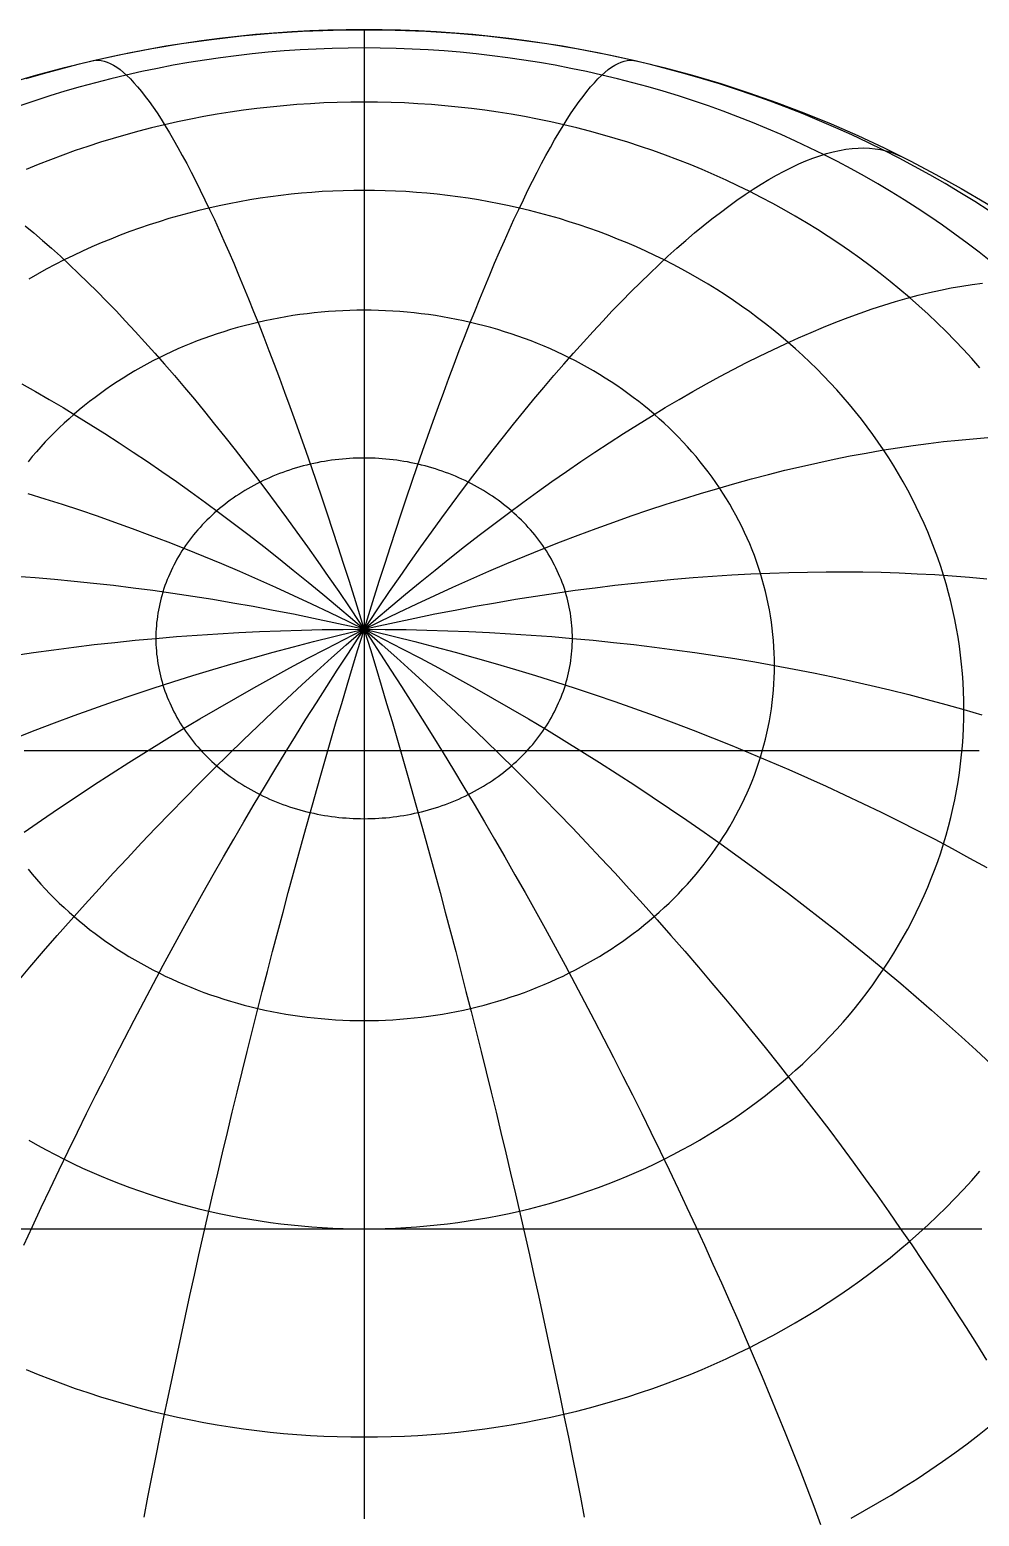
# Model space of a CAD drawing. Header units: millimetres. Extents: x -40 to 40, y -40 to 40.
# Drawn here: x -11.15 to 20.51, y -9.59 to 40 of the extents above; entities that cross this region are included whole.
import ezdxf

# ---------------------------------------------------------------- set-up
doc = ezdxf.new("R2010")
doc.units = ezdxf.units.MM
for name, color, linetype in [('CUT_OUTER', 1, 'Continuous'), ('ENGRAVE', 7, 'Continuous'), ('ENGRAVE_FINE', 8, 'Continuous')]:
    doc.layers.add(name, color=color, linetype=linetype)

msp = doc.modelspace()

# ---------------------------------------------------------------- linework, layer by layer
at = {"layer": 'CUT_OUTER'}
msp.add_circle((0, 0), 40, dxfattribs=at)
at = {"layer": 'ENGRAVE'}
msp.add_lwpolyline([(-11.6949, 0), (-11.0255, 0), (-10.3528, 0), (-9.6769, 0), (-8.998, 0), (-8.3165, 0), (-7.6324, 0), (-6.9459, 0), (-6.2574, 0), (-5.5669, 0), (-4.8748, 0), (-4.1811, 0), (-3.4862, 0), (-2.7903, 0), (-2.0934, 0), (-1.396, 0), (-0.6981, 0), (0, 0), (0.6981, 0), (1.396, 0), (2.0934, 0), (2.7903, 0), (3.4862, 0), (4.1811, 0), (4.8748, 0), (5.5669, 0), (6.2574, 0), (6.9459, 0), (7.6324, 0), (8.3165, 0), (8.998, 0), (9.6769, 0), (10.3528, 0), (11.0255, 0), (11.6949, 0), (12.3607, 0), (13.0227, 0), (13.6808, 0), (14.3347, 0), (14.9843, 0), (15.6292, 0), (16.2695, 0), (16.9047, 0), (17.5348, 0), (18.1596, 0), (18.7789, 0), (19.3924, 0), (20, 0), (20.6015, 0)], dxfattribs=at)
at = {"layer": 'ENGRAVE_FINE'}
for points in [[(20.8475, 33.9591), (20.3615, 34.2705), (19.8693, 34.5746), (19.371, 34.8711), (18.8668, 35.1601), (18.3569, 35.4414), (17.8414, 35.715), (17.3205, 35.9808), (16.7943, 36.2386), (16.263, 36.4884), (15.7267, 36.7302), (15.1856, 36.9638), (14.6399, 37.1892), (14.0898, 37.4064), (13.5353, 37.6151), (12.9768, 37.8155), (12.4142, 38.0074), (11.8479, 38.1908), (11.278, 38.3656), (10.7047, 38.5317), (10.1281, 38.6891), (9.5484, 38.8379), (8.9658, 38.9778), (8.3804, 39.1089), (7.7925, 39.2311), (7.2023, 39.3444), (6.6098, 39.4488), (6.0153, 39.5442), (5.419, 39.6307), (4.8211, 39.708), (4.2217, 39.7764), (3.621, 39.8357), (3.0192, 39.8858), (2.4164, 39.9269), (1.813, 39.9589), (1.209, 39.9817), (0.6046, 39.9954), (0, 40), (-0.6046, 39.9954), (-1.209, 39.9817), (-1.813, 39.9589), (-2.4164, 39.9269), (-3.0192, 39.8858), (-3.621, 39.8357), (-4.2217, 39.7764), (-4.8211, 39.708), (-5.419, 39.6307), (-6.0153, 39.5442), (-6.6098, 39.4488), (-7.2023, 39.3444), (-7.7925, 39.2311), (-8.3804, 39.1089), (-8.9658, 38.9778), (-9.5484, 38.8379), (-10.1281, 38.6891), (-10.7047, 38.5317), (-11.278, 38.3656)], [(0, 39.9939), (0, 39.9756), (0, 39.9452), (0, 39.9026), (0, 39.8478), (0, 39.7809), (0, 39.7018), (0, 39.6107), (0, 39.5075), (0, 39.3923), (0, 39.2651), (0, 39.1259), (0, 38.9748), (0, 38.8118), (0, 38.637), (0, 38.4505), (0, 38.2522), (0, 38.0423), (0, 37.8207), (0, 37.5877), (0, 37.3432), (0, 37.0874), (0, 36.8202), (0, 36.5418), (0, 36.2523), (0, 35.9518), (0, 35.6403), (0, 35.3179), (0, 34.9848), (0, 34.641), (0, 34.2867), (0, 33.9219), (0, 33.5468), (0, 33.1615), (0, 32.7661), (0, 32.3607), (0, 31.9454), (0, 31.5204), (0, 31.0858), (0, 30.6418), (0, 30.1884), (0, 29.7258), (0, 29.2541), (0, 28.7736), (0, 28.2843), (0, 27.7863), (0, 27.2799), (0, 26.7652), (0, 26.2424), (0, 25.7115), (0, 25.1728), (0, 24.6265), (0, 24.0726), (0, 23.5114), (0, 22.9431), (0, 22.3677), (0, 21.7856), (0, 21.1968), (0, 20.6015), (0, 20), (0, 19.3924), (0, 18.7789), (0, 18.1596), (0, 17.5348), (0, 16.9047), (0, 16.2695), (0, 15.6292), (0, 14.9843), (0, 14.3347), (0, 13.6808), (0, 13.0227), (0, 12.3607), (0, 11.6949), (0, 11.0255), (0, 10.3528), (0, 9.6769), (0, 8.998), (0, 8.3165), (0, 7.6324), (0, 6.9459), (0, 6.2574), (0, 5.5669), (0, 4.8748), (0, 4.1811), (0, 3.4862), (0, 2.7903), (0, 2.0934), (0, 1.396), (0, 0.6981), (0, 0), (0, -0.6981), (0, -1.396), (0, -2.0934), (0, -2.7903), (0, -3.4862), (0, -4.1811), (0, -4.8748), (0, -5.5669), (0, -6.2574), (0, -6.9459), (0, -7.6324), (0, -8.3165), (0, -8.998), (0, -9.6769)], [(20.8976, 32.2634), (20.5034, 32.5763), (20.1028, 32.8831), (19.6962, 33.1839), (19.2835, 33.4785), (18.865, 33.7668), (18.4407, 34.0488), (18.0108, 34.3243), (17.5754, 34.5932), (17.1347, 34.8556), (16.6887, 35.1112), (16.2377, 35.36), (15.7817, 35.602), (15.3209, 35.8371), (14.8554, 36.0651), (14.3854, 36.2861), (13.9111, 36.5), (13.4325, 36.7067), (12.9498, 36.906), (12.4631, 37.0981), (11.9727, 37.2828), (11.4786, 37.46), (10.981, 37.6298), (10.4801, 37.792), (9.976, 37.9466), (9.4688, 38.0935), (8.9588, 38.2328), (8.446, 38.3643), (7.9307, 38.4881), (7.4129, 38.6041), (6.8929, 38.7122), (6.3708, 38.8124), (5.8467, 38.9048), (5.3209, 38.9892), (4.7934, 39.0656), (4.2645, 39.1341), (3.7343, 39.1945), (3.2029, 39.2469), (2.6706, 39.2913), (2.1375, 39.3277), (1.6037, 39.3559), (1.0694, 39.3761), (0.5348, 39.3883), (0, 39.3923), (-0.5348, 39.3883), (-1.0694, 39.3761), (-1.6037, 39.3559), (-2.1375, 39.3277), (-2.6706, 39.2913), (-3.2029, 39.2469), (-3.7343, 39.1945), (-4.2645, 39.1341), (-4.7934, 39.0656), (-5.3209, 38.9892), (-5.8467, 38.9048), (-6.3708, 38.8124), (-6.8929, 38.7122), (-7.4129, 38.6041), (-7.9307, 38.4881), (-8.446, 38.3643), (-8.9588, 38.2328), (-9.4688, 38.0935), (-9.976, 37.9466), (-10.4801, 37.792), (-10.981, 37.6298), (-11.4786, 37.46)], [(-8.9524, 38.9792), (-8.8603, 38.9818), (-8.7655, 38.9725), (-8.668, 38.9514), (-8.5679, 38.9184), (-8.4652, 38.8735), (-8.3599, 38.8168), (-8.252, 38.7483), (-8.1417, 38.668), (-8.0288, 38.5759), (-7.9135, 38.4721), (-7.7958, 38.3565), (-7.6758, 38.2292), (-7.5533, 38.0903), (-7.4286, 37.9398), (-7.3016, 37.7778), (-7.1724, 37.6042), (-7.0411, 37.4192), (-6.9075, 37.2228), (-6.7719, 37.015), (-6.6342, 36.796), (-6.4945, 36.5657), (-6.3528, 36.3244), (-6.2092, 36.0719), (-6.0636, 35.8085), (-5.9163, 35.5342), (-5.7671, 35.249), (-5.6162, 34.9531), (-5.4635, 34.6465), (-5.3092, 34.3294), (-5.1533, 34.0019), (-4.9958, 33.664), (-4.8368, 33.3158), (-4.6763, 32.9575), (-4.5144, 32.5891), (-4.3511, 32.2109), (-4.1865, 31.8228), (-4.0206, 31.425), (-3.8535, 31.0176), (-3.6852, 30.6008), (-3.5158, 30.1747), (-3.3453, 29.7393), (-3.1738, 29.295), (-3.0014, 28.8417), (-2.828, 28.3796), (-2.6538, 27.9088), (-2.4787, 27.4296), (-2.3029, 26.942), (-2.1264, 26.4462), (-1.9492, 25.9424), (-1.7715, 25.4306), (-1.5932, 24.9111), (-1.4144, 24.384), (-1.2352, 23.8495), (-1.0557, 23.3077), (-0.8758, 22.7588), (-0.6956, 22.203), (-0.5152, 21.6404), (-0.3347, 21.0713), (-0.154, 20.4957), (0.0266, 19.9138), (0.2073, 19.3259), (0.3879, 18.7322), (0.5684, 18.1327), (0.7487, 17.5276), (0.9288, 16.9173), (1.1086, 16.3018), (1.2881, 15.6813), (1.4672, 15.0561), (1.6458, 14.4262), (1.824, 13.792), (2.0015, 13.1536), (2.1785, 12.5111), (2.3548, 11.8649), (2.5304, 11.215), (2.7052, 10.5617), (2.8792, 9.9052), (3.0523, 9.2457), (3.2245, 8.5834), (3.3957, 7.9185), (3.5659, 7.2511), (3.735, 6.5815), (3.9029, 5.91), (4.0697, 5.2366), (4.2352, 4.5616), (4.3994, 3.8853), (4.5623, 3.2077), (4.7238, 2.5292), (4.8838, 1.8499), (5.0424, 1.1701), (5.1994, 0.4899), (5.3549, -0.1905), (5.5087, -0.8708), (5.6608, -1.5508), (5.8113, -2.2304), (5.9599, -2.9092), (6.1067, -3.5872), (6.2517, -4.2641), (6.3948, -4.9397), (6.5359, -5.6138), (6.675, -6.2862), (6.8121, -6.9567), (6.9471, -7.625), (7.08, -8.2911), (7.2108, -8.9546), (7.3393, -9.6154)], [(-7.3393, -9.6154), (-7.2108, -8.9546), (-7.08, -8.2911), (-6.9471, -7.625), (-6.8121, -6.9567), (-6.675, -6.2862), (-6.5359, -5.6138), (-6.3948, -4.9397), (-6.2517, -4.2641), (-6.1067, -3.5872), (-5.9599, -2.9092), (-5.8113, -2.2304), (-5.6608, -1.5508), (-5.5087, -0.8708), (-5.3549, -0.1905), (-5.1994, 0.4899), (-5.0424, 1.1701), (-4.8838, 1.8499), (-4.7238, 2.5292), (-4.5623, 3.2077), (-4.3994, 3.8853), (-4.2352, 4.5616), (-4.0697, 5.2366), (-3.9029, 5.91), (-3.735, 6.5815), (-3.5659, 7.2511), (-3.3957, 7.9185), (-3.2245, 8.5834), (-3.0523, 9.2457), (-2.8792, 9.9052), (-2.7052, 10.5617), (-2.5304, 11.215), (-2.3548, 11.8649), (-2.1785, 12.5111), (-2.0015, 13.1536), (-1.824, 13.792), (-1.6458, 14.4262), (-1.4672, 15.0561), (-1.2881, 15.6813), (-1.1086, 16.3018), (-0.9288, 16.9173), (-0.7487, 17.5276), (-0.5684, 18.1327), (-0.3879, 18.7322), (-0.2073, 19.3259), (-0.0266, 19.9138), (0.154, 20.4957), (0.3347, 21.0713), (0.5152, 21.6404), (0.6956, 22.203), (0.8758, 22.7588), (1.0557, 23.3077), (1.2352, 23.8495), (1.4144, 24.384), (1.5932, 24.9111), (1.7715, 25.4306), (1.9492, 25.9424), (2.1264, 26.4462), (2.3029, 26.942), (2.4787, 27.4296), (2.6538, 27.9088), (2.828, 28.3796), (3.0014, 28.8417), (3.1738, 29.295), (3.3453, 29.7393), (3.5158, 30.1747), (3.6852, 30.6008), (3.8535, 31.0176), (4.0206, 31.425), (4.1865, 31.8228), (4.3511, 32.2109), (4.5144, 32.5891), (4.6763, 32.9575), (4.8368, 33.3158), (4.9958, 33.664), (5.1533, 34.0019), (5.3092, 34.3294), (5.4635, 34.6465), (5.6162, 34.9531), (5.7671, 35.249), (5.9163, 35.5342), (6.0636, 35.8085), (6.2092, 36.0719), (6.3528, 36.3244), (6.4945, 36.5657), (6.6342, 36.796), (6.7719, 37.015), (6.9075, 37.2228), (7.0411, 37.4192), (7.1724, 37.6042), (7.3016, 37.7778), (7.4286, 37.9398), (7.5533, 38.0903), (7.6758, 38.2292), (7.7958, 38.3565), (7.9135, 38.4721), (8.0288, 38.5759), (8.1417, 38.668), (8.252, 38.7483), (8.3599, 38.8168), (8.4652, 38.8735), (8.5679, 38.9184), (8.668, 38.9514), (8.7655, 38.9725), (8.8603, 38.9818), (8.9524, 38.9792), (9.0418, 38.9647)], [(20.5341, 28.7214), (20.2609, 29.0297), (19.9816, 29.3339), (19.6962, 29.6337), (19.4047, 29.9292), (19.1074, 30.2203), (18.8042, 30.5068), (18.4953, 30.7887), (18.1808, 31.0659), (17.8607, 31.3383), (17.5352, 31.6058), (17.2044, 31.8684), (16.8683, 32.1259), (16.527, 32.3783), (16.1808, 32.6255), (15.8296, 32.8674), (15.4736, 33.104), (15.1128, 33.3351), (14.7475, 33.5608), (14.3777, 33.7809), (14.0035, 33.9954), (13.625, 34.2042), (13.2424, 34.4073), (12.8558, 34.6045), (12.4652, 34.7959), (12.0708, 34.9813), (11.6728, 35.1608), (11.2712, 35.3342), (10.8662, 35.5015), (10.4578, 35.6626), (10.0463, 35.8176), (9.6317, 35.9663), (9.2142, 36.1088), (8.7939, 36.2449), (8.3708, 36.3746), (7.9453, 36.4979), (7.5173, 36.6148), (7.0871, 36.7251), (6.6546, 36.829), (6.2202, 36.9263), (5.7838, 37.017), (5.3457, 37.1011), (4.906, 37.1786), (4.4648, 37.2494), (4.0222, 37.3136), (3.5783, 37.371), (3.1334, 37.4217), (2.6876, 37.4657), (2.2409, 37.503), (1.7935, 37.5335), (1.3456, 37.5572), (0.8973, 37.5741), (0.4487, 37.5843), (0, 37.5877), (-0.4487, 37.5843), (-0.8973, 37.5741), (-1.3456, 37.5572), (-1.7935, 37.5335), (-2.2409, 37.503), (-2.6876, 37.4657), (-3.1334, 37.4217), (-3.5783, 37.371), (-4.0222, 37.3136), (-4.4648, 37.2494), (-4.906, 37.1786), (-5.3457, 37.1011), (-5.7838, 37.017), (-6.2202, 36.9263), (-6.6546, 36.829), (-7.0871, 36.7251), (-7.5173, 36.6148), (-7.9453, 36.4979), (-8.3708, 36.3746), (-8.7939, 36.2449), (-9.2142, 36.1088), (-9.6317, 35.9663), (-10.0463, 35.8176), (-10.4578, 35.6626), (-10.8662, 35.5015), (-11.2712, 35.3342)], [(-11.3468, -0.5506), (-11.0577, 0.0787), (-10.7651, 0.7079), (-10.4693, 1.3369), (-10.1703, 1.9656), (-9.8682, 2.5936), (-9.5631, 3.2208), (-9.2551, 3.8471), (-8.9443, 4.4721), (-8.6307, 5.0959), (-8.3145, 5.718), (-7.9958, 6.3384), (-7.6746, 6.9569), (-7.3511, 7.5733), (-7.0254, 8.1874), (-6.6975, 8.7989), (-6.3676, 9.4078), (-6.0358, 10.0138), (-5.7021, 10.6168), (-5.3666, 11.2166), (-5.0296, 11.8129), (-4.691, 12.4056), (-4.351, 12.9946), (-4.0096, 13.5795), (-3.667, 14.1604), (-3.3233, 14.7369), (-2.9786, 15.309), (-2.633, 15.8764), (-2.2866, 16.4389), (-1.9395, 16.9965), (-1.5918, 17.5488), (-1.2436, 18.0958), (-0.8951, 18.6374), (-0.5462, 19.1732), (-0.1972, 19.7032), (0.1518, 20.2272), (0.5008, 20.745), (0.8497, 21.2565), (1.1983, 21.7615), (1.5465, 22.2599), (1.8943, 22.7516), (2.2415, 23.2362), (2.588, 23.7139), (2.9337, 24.1843), (3.2786, 24.6473), (3.6224, 25.1028), (3.9651, 25.5507), (4.3066, 25.9908), (4.6468, 26.4229), (4.9856, 26.847), (5.3229, 27.263), (5.6585, 27.6706), (5.9925, 28.0698), (6.3246, 28.4605), (6.6547, 28.8425), (6.9829, 29.2157), (7.3089, 29.58), (7.6327, 29.9353), (7.9542, 30.2815), (8.2732, 30.6184), (8.5897, 30.9461), (8.9036, 31.2643), (9.2148, 31.5729), (9.5232, 31.872), (9.8287, 32.1613), (10.1312, 32.4409), (10.4306, 32.7106), (10.7268, 32.9703), (11.0198, 33.2199), (11.3094, 33.4595), (11.5956, 33.6888), (11.8782, 33.9079), (12.1572, 34.1167), (12.4325, 34.3151), (12.704, 34.503), (12.9717, 34.6804), (13.2354, 34.8472), (13.4951, 35.0035), (13.7506, 35.149), (14.002, 35.2839), (14.2491, 35.408), (14.4918, 35.5213), (14.7302, 35.6238), (14.9641, 35.7155), (15.1934, 35.7963), (15.418, 35.8661), (15.638, 35.9251), (15.8532, 35.9731), (16.0636, 36.0101), (16.2691, 36.0362), (16.4697, 36.0513), (16.6652, 36.0554), (16.8556, 36.0486), (17.0409, 36.0307), (17.221, 36.0019), (17.3959, 35.9621), (17.5655, 35.9114), (17.7297, 35.8497), (17.8885, 35.7771)], [(20, 17.3205), (19.997, 17.6228), (19.9878, 17.925), (19.9726, 18.227), (19.9513, 18.5287), (19.9239, 18.8301), (19.8904, 19.131), (19.8509, 19.4313), (19.8054, 19.7311), (19.7538, 20.03), (19.6962, 20.3282), (19.6325, 20.6254), (19.563, 20.9216), (19.4874, 21.2168), (19.4059, 21.5107), (19.3185, 21.8034), (19.2252, 22.0947), (19.1261, 22.3845), (19.0211, 22.6728), (18.9104, 22.9595), (18.7939, 23.2445), (18.6716, 23.5276), (18.5437, 23.8089), (18.4101, 24.0882), (18.2709, 24.3654), (18.1262, 24.6405), (17.9759, 24.9133), (17.8201, 25.1839), (17.659, 25.452), (17.4924, 25.7177), (17.3205, 25.9808), (17.1433, 26.2412), (16.961, 26.499), (16.7734, 26.7539), (16.5808, 27.006), (16.383, 27.2551), (16.1803, 27.5012), (15.9727, 27.7443), (15.7602, 27.9841), (15.5429, 28.2207), (15.3209, 28.4539), (15.0942, 28.6838), (14.8629, 28.9102), (14.6271, 29.1331), (14.3868, 29.3523), (14.1421, 29.568), (13.8932, 29.7798), (13.64, 29.9879), (13.3826, 30.1922), (13.1212, 30.3925), (12.8558, 30.5888), (12.5864, 30.7811), (12.3132, 30.9693), (12.0363, 31.1533), (11.7557, 31.3331), (11.4715, 31.5086), (11.1839, 31.6799), (10.8928, 31.8467), (10.5984, 32.0091), (10.3008, 32.1671), (10, 32.3205), (9.6962, 32.4694), (9.3894, 32.6136), (9.0798, 32.7532), (8.7674, 32.8881), (8.4524, 33.0182), (8.1347, 33.1436), (7.8146, 33.2641), (7.4921, 33.3798), (7.1674, 33.4906), (6.8404, 33.5965), (6.5114, 33.6974), (6.1803, 33.7933), (5.8474, 33.8842), (5.5127, 33.97), (5.1764, 34.0508), (4.8384, 34.1265), (4.499, 34.1971), (4.1582, 34.2625), (3.8162, 34.3228), (3.473, 34.3779), (3.1287, 34.4278), (2.7835, 34.4725), (2.4374, 34.5119), (2.0906, 34.5461), (1.7431, 34.5751), (1.3951, 34.5988), (1.0467, 34.6173), (0.698, 34.6305), (0.349, 34.6384), (0, 34.641), (-0.349, 34.6384), (-0.698, 34.6305), (-1.0467, 34.6173), (-1.3951, 34.5988), (-1.7431, 34.5751), (-2.0906, 34.5461), (-2.4374, 34.5119), (-2.7835, 34.4725), (-3.1287, 34.4278), (-3.473, 34.3779), (-3.8162, 34.3228), (-4.1582, 34.2625), (-4.499, 34.1971), (-4.8384, 34.1265), (-5.1764, 34.0508), (-5.5127, 33.97), (-5.8474, 33.8842), (-6.1803, 33.7933), (-6.5114, 33.6974), (-6.8404, 33.5965), (-7.1674, 33.4906), (-7.4921, 33.3798), (-7.8146, 33.2641), (-8.1347, 33.1436), (-8.4524, 33.0182), (-8.7674, 32.8881), (-9.0798, 32.7532), (-9.3894, 32.6136), (-9.6962, 32.4694), (-10, 32.3205), (-10.3008, 32.1671), (-10.5984, 32.0091), (-10.8928, 31.8467), (-11.1839, 31.6799)], [(-11.3094, 33.4595), (-11.0198, 33.2199), (-10.7268, 32.9703), (-10.4306, 32.7106), (-10.1312, 32.4409), (-9.8287, 32.1613), (-9.5232, 31.872), (-9.2148, 31.5729), (-8.9036, 31.2643), (-8.5897, 30.9461), (-8.2732, 30.6184), (-7.9542, 30.2815), (-7.6327, 29.9353), (-7.3089, 29.58), (-6.9829, 29.2157), (-6.6547, 28.8425), (-6.3246, 28.4605), (-5.9925, 28.0698), (-5.6585, 27.6706), (-5.3229, 27.263), (-4.9856, 26.847), (-4.6468, 26.4229), (-4.3066, 25.9908), (-3.9651, 25.5507), (-3.6224, 25.1028), (-3.2786, 24.6473), (-2.9337, 24.1843), (-2.588, 23.7139), (-2.2415, 23.2362), (-1.8943, 22.7516), (-1.5465, 22.2599), (-1.1983, 21.7615), (-0.8497, 21.2565), (-0.5008, 20.745), (-0.1518, 20.2272), (0.1972, 19.7032), (0.5462, 19.1732), (0.8951, 18.6374), (1.2436, 18.0958), (1.5918, 17.5488), (1.9395, 16.9965), (2.2866, 16.4389), (2.633, 15.8764), (2.9786, 15.309), (3.3233, 14.7369), (3.667, 14.1604), (4.0096, 13.5795), (4.351, 12.9946), (4.691, 12.4056), (5.0296, 11.8129), (5.3666, 11.2166), (5.7021, 10.6168), (6.0358, 10.0138), (6.3676, 9.4078), (6.6975, 8.7989), (7.0254, 8.1874), (7.3511, 7.5733), (7.6746, 6.9569), (7.9958, 6.3384), (8.3145, 5.718), (8.6307, 5.0959), (8.9443, 4.4721), (9.2551, 3.8471), (9.5631, 3.2208), (9.8682, 2.5936), (10.1703, 1.9656), (10.4693, 1.3369), (10.7651, 0.7079), (11.0577, 0.0787), (11.3468, -0.5506), (11.6325, -1.1797), (11.9147, -1.8084), (12.1932, -2.4366), (12.4681, -3.0641), (12.7391, -3.6906), (13.0062, -4.316), (13.2694, -4.94), (13.5285, -5.5626), (13.7836, -6.1835), (14.0344, -6.8025), (14.2809, -7.4194), (14.5231, -8.0341), (14.7609, -8.6463), (14.9942, -9.2558), (15.2229, -9.8626)], [(-11.5978, 8.1973), (-11.1458, 8.7291), (-10.6904, 9.2582), (-10.2318, 9.7845), (-9.7701, 10.3078), (-9.3053, 10.828), (-8.8378, 11.3449), (-8.3675, 11.8583), (-7.8947, 12.3681), (-7.4195, 12.8742), (-6.942, 13.3763), (-6.4624, 13.8744), (-5.9809, 14.3682), (-5.4975, 14.8576), (-5.0124, 15.3425), (-4.5259, 15.8228), (-4.0379, 16.2982), (-3.5487, 16.7687), (-3.0584, 17.234), (-2.5672, 17.6942), (-2.0753, 18.1489), (-1.5826, 18.5981), (-1.0895, 19.0416), (-0.5961, 19.4793), (-0.1025, 19.9111), (0.3911, 20.3368), (0.8847, 20.7563), (1.3779, 21.1696), (1.8707, 21.5763), (2.363, 21.9765), (2.8545, 22.37), (3.3452, 22.7567), (3.8349, 23.1364), (4.3234, 23.5091), (4.8105, 23.8747), (5.2962, 24.2329), (5.7803, 24.5838), (6.2627, 24.9272), (6.7431, 25.263), (7.2214, 25.5911), (7.6976, 25.9114), (8.1714, 26.2238), (8.6428, 26.5283), (9.1115, 26.8246), (9.5774, 27.1128), (10.0404, 27.3927), (10.5004, 27.6643), (10.9571, 27.9274), (11.4105, 28.1821), (11.8605, 28.4281), (12.3068, 28.6655), (12.7494, 28.8942), (13.1881, 29.1141), (13.6227, 29.3251), (14.0533, 29.5271), (14.4795, 29.7202), (14.9013, 29.9042), (15.3186, 30.0791), (15.7313, 30.2449), (16.1391, 30.4014), (16.542, 30.5487), (16.9399, 30.6866), (17.3326, 30.8152), (17.7201, 30.9345), (18.1021, 31.0443), (18.4787, 31.1446), (18.8496, 31.2355), (19.2147, 31.3169), (19.574, 31.3887), (19.9274, 31.4509), (20.2747, 31.5036), (20.6158, 31.5467)], [(13.6808, 18.7939), (13.6787, 19.0006), (13.6725, 19.2073), (13.6621, 19.4139), (13.6475, 19.6203), (13.6287, 19.8265), (13.6059, 20.0323), (13.5788, 20.2378), (13.5477, 20.4428), (13.5124, 20.6473), (13.473, 20.8512), (13.4295, 21.0545), (13.3818, 21.2572), (13.3302, 21.4591), (13.2744, 21.6601), (13.2146, 21.8603), (13.1508, 22.0596), (13.083, 22.2579), (13.0112, 22.4551), (12.9355, 22.6512), (12.8558, 22.8461), (12.7721, 23.0398), (12.6846, 23.2322), (12.5932, 23.4232), (12.498, 23.6128), (12.399, 23.801), (12.2962, 23.9876), (12.1897, 24.1727), (12.0794, 24.3561), (11.9655, 24.5378), (11.8479, 24.7178), (11.7267, 24.896), (11.602, 25.0723), (11.4737, 25.2467), (11.3419, 25.4191), (11.2067, 25.5895), (11.068, 25.7579), (10.926, 25.9241), (10.7806, 26.0882), (10.632, 26.25), (10.4801, 26.4096), (10.325, 26.5668), (10.1668, 26.7217), (10.0055, 26.8741), (9.8411, 27.0241), (9.6738, 27.1716), (9.5035, 27.3165), (9.3303, 27.4589), (9.1542, 27.5986), (8.9754, 27.7356), (8.7939, 27.8699), (8.6096, 28.0014), (8.4227, 28.1301), (8.2333, 28.256), (8.0414, 28.379), (7.847, 28.4991), (7.6502, 28.6162), (7.4511, 28.7304), (7.2497, 28.8415), (7.0461, 28.9495), (6.8404, 29.0545), (6.6326, 29.1563), (6.4227, 29.2549), (6.211, 29.3504), (5.9973, 29.4427), (5.7818, 29.5317), (5.5645, 29.6175), (5.3455, 29.6999), (5.1249, 29.7791), (4.9028, 29.8548), (4.6791, 29.9273), (4.454, 29.9963), (4.2276, 30.0619), (3.9999, 30.1241), (3.7709, 30.1828), (3.5409, 30.2381), (3.3097, 30.2898), (3.0775, 30.3381), (2.8444, 30.3829), (2.6104, 30.4241), (2.3756, 30.4618), (2.1401, 30.4959), (1.904, 30.5265), (1.6673, 30.5535), (1.43, 30.5769), (1.1924, 30.5967), (0.9543, 30.6129), (0.716, 30.6255), (0.4775, 30.6346), (0.2388, 30.64), (0, 30.6418), (-0.2388, 30.64), (-0.4775, 30.6346), (-0.716, 30.6255), (-0.9543, 30.6129), (-1.1924, 30.5967), (-1.43, 30.5769), (-1.6673, 30.5535), (-1.904, 30.5265), (-2.1401, 30.4959), (-2.3756, 30.4618), (-2.6104, 30.4241), (-2.8444, 30.3829), (-3.0775, 30.3381), (-3.3097, 30.2898), (-3.5409, 30.2381), (-3.7709, 30.1828), (-3.9999, 30.1241), (-4.2276, 30.0619), (-4.454, 29.9963), (-4.6791, 29.9273), (-4.9028, 29.8548), (-5.1249, 29.7791), (-5.3455, 29.6999), (-5.5645, 29.6175), (-5.7818, 29.5317), (-5.9973, 29.4427), (-6.211, 29.3504), (-6.4227, 29.2549), (-6.6326, 29.1563), (-6.8404, 29.0545), (-7.0461, 28.9495), (-7.2497, 28.8415), (-7.4511, 28.7304), (-7.6502, 28.6162), (-7.847, 28.4991), (-8.0414, 28.379), (-8.2333, 28.256), (-8.4227, 28.1301), (-8.6096, 28.0014), (-8.7939, 27.8699), (-8.9754, 27.7356), (-9.1542, 27.5986), (-9.3303, 27.4589), (-9.5035, 27.3165), (-9.6738, 27.1716), (-9.8411, 27.0241), (-10.0055, 26.8741), (-10.1668, 26.7217), (-10.325, 26.5668), (-10.4801, 26.4096), (-10.632, 26.25), (-10.7806, 26.0882), (-10.926, 25.9241), (-11.068, 25.7579), (-11.2067, 25.5895)], [(-11.4105, 28.1821), (-10.9571, 27.9274), (-10.5004, 27.6643), (-10.0404, 27.3927), (-9.5774, 27.1128), (-9.1115, 26.8246), (-8.6428, 26.5283), (-8.1714, 26.2238), (-7.6976, 25.9114), (-7.2214, 25.5911), (-6.7431, 25.263), (-6.2627, 24.9272), (-5.7803, 24.5838), (-5.2962, 24.2329), (-4.8105, 23.8747), (-4.3234, 23.5091), (-3.8349, 23.1364), (-3.3452, 22.7567), (-2.8545, 22.37), (-2.363, 21.9765), (-1.8707, 21.5763), (-1.3779, 21.1696), (-0.8847, 20.7563), (-0.3911, 20.3368), (0.1025, 19.9111), (0.5961, 19.4793), (1.0895, 19.0416), (1.5826, 18.5981), (2.0753, 18.1489), (2.5672, 17.6942), (3.0584, 17.234), (3.5487, 16.7687), (4.0379, 16.2982), (4.5259, 15.8228), (5.0124, 15.3425), (5.4975, 14.8576), (5.9809, 14.3682), (6.4624, 13.8744), (6.942, 13.3763), (7.4195, 12.8742), (7.8947, 12.3681), (8.3675, 11.8583), (8.8378, 11.3449), (9.3053, 10.828), (9.7701, 10.3078), (10.2318, 9.7845), (10.6904, 9.2582), (11.1458, 8.7291), (11.5978, 8.1973), (12.0463, 7.663), (12.4911, 7.1264), (12.932, 6.5876), (13.3691, 6.0468), (13.8021, 5.5042), (14.2308, 4.9599), (14.6552, 4.4141), (15.0752, 3.8669), (15.4906, 3.3186), (15.9012, 2.7692), (16.3071, 2.219), (16.7079, 1.6682), (17.1037, 1.1168), (17.4942, 0.5651), (17.8794, 0.0132), (18.2592, -0.5387), (18.6334, -1.0905), (19.0019, -1.6419), (19.3647, -2.1928), (19.7215, -2.743), (20.0724, -3.2924), (20.4171, -3.8408), (20.7556, -4.388)], [(-11.3364, 13.2306), (-10.7634, 13.6284), (-10.1871, 14.0221), (-9.6077, 14.4115), (-9.0254, 14.7966), (-8.4403, 15.1771), (-7.8527, 15.553), (-7.2626, 15.9242), (-6.6704, 16.2905), (-6.0761, 16.6519), (-5.48, 17.0082), (-4.8822, 17.3593), (-4.2829, 17.7051), (-3.6824, 18.0455), (-3.0807, 18.3804), (-2.478, 18.7098), (-1.8746, 19.0334), (-1.2707, 19.3512), (-0.6663, 19.6632), (-0.0617, 19.9691), (0.5428, 20.269), (1.1473, 20.5627), (1.7513, 20.8501), (2.3548, 21.1312), (2.9577, 21.4058), (3.5596, 21.6739), (4.1604, 21.9354), (4.76, 22.1903), (5.3581, 22.4383), (5.9545, 22.6796), (6.5492, 22.9139), (7.1419, 23.1413), (7.7324, 23.3616), (8.3205, 23.5748), (8.9061, 23.7808), (9.489, 23.9795), (10.069, 24.171), (10.6459, 24.3551), (11.2196, 24.5318), (11.7899, 24.701), (12.3566, 24.8626), (12.9195, 25.0167), (13.4785, 25.1632), (14.0333, 25.3021), (14.5839, 25.4332), (15.1301, 25.5565), (15.6717, 25.6721), (16.2084, 25.7799), (16.7403, 25.8798), (17.267, 25.9718), (17.7885, 26.0559), (18.3046, 26.1321), (18.815, 26.2003), (19.3198, 26.2606), (19.8187, 26.3128), (20.3115, 26.357), (20.7981, 26.3932)], [(6.9459, 19.6962), (6.9449, 19.8011), (6.9417, 19.9061), (6.9364, 20.011), (6.929, 20.1158), (6.9195, 20.2204), (6.9079, 20.3249), (6.8942, 20.4292), (6.8783, 20.5333), (6.8604, 20.6372), (6.8404, 20.7407), (6.8183, 20.8439), (6.7941, 20.9468), (6.7679, 21.0493), (6.7396, 21.1514), (6.7093, 21.253), (6.6769, 21.3542), (6.6424, 21.4549), (6.606, 21.555), (6.5675, 21.6546), (6.527, 21.7535), (6.4846, 21.8519), (6.4402, 21.9495), (6.3938, 22.0465), (6.3454, 22.1428), (6.2951, 22.2384), (6.243, 22.3331), (6.1889, 22.4271), (6.1329, 22.5202), (6.075, 22.6125), (6.0153, 22.7038), (5.9538, 22.7943), (5.8905, 22.8838), (5.8253, 22.9723), (5.7584, 23.0599), (5.6898, 23.1464), (5.6194, 23.2319), (5.5473, 23.3163), (5.4735, 23.3996), (5.398, 23.4817), (5.3209, 23.5627), (5.2422, 23.6426), (5.1618, 23.7212), (5.0799, 23.7986), (4.9965, 23.8748), (4.9115, 23.9496), (4.825, 24.0232), (4.7371, 24.0955), (4.6477, 24.1664), (4.5569, 24.236), (4.4648, 24.3042), (4.3712, 24.371), (4.2763, 24.4363), (4.1802, 24.5002), (4.0827, 24.5627), (3.984, 24.6236), (3.8841, 24.6831), (3.783, 24.7411), (3.6808, 24.7975), (3.5774, 24.8523), (3.473, 24.9056), (3.3675, 24.9573), (3.2609, 25.0074), (3.1534, 25.0559), (3.0449, 25.1027), (2.9355, 25.1479), (2.8252, 25.1915), (2.714, 25.2333), (2.602, 25.2735), (2.4892, 25.312), (2.3756, 25.3487), (2.2614, 25.3838), (2.1464, 25.4171), (2.0308, 25.4487), (1.9146, 25.4785), (1.7977, 25.5065), (1.6804, 25.5328), (1.5625, 25.5573), (1.4441, 25.5801), (1.3253, 25.601), (1.2061, 25.6201), (1.0866, 25.6374), (0.9667, 25.653), (0.8465, 25.6667), (0.726, 25.6786), (0.6054, 25.6886), (0.4845, 25.6969), (0.3635, 25.7033), (0.2424, 25.7078), (0.1212, 25.7106), (0, 25.7115), (-0.1212, 25.7106), (-0.2424, 25.7078), (-0.3635, 25.7033), (-0.4845, 25.6969), (-0.6054, 25.6886), (-0.726, 25.6786), (-0.8465, 25.6667), (-0.9667, 25.653), (-1.0866, 25.6374), (-1.2061, 25.6201), (-1.3253, 25.601), (-1.4441, 25.5801), (-1.5625, 25.5573), (-1.6804, 25.5328), (-1.7977, 25.5065), (-1.9146, 25.4785), (-2.0308, 25.4487), (-2.1464, 25.4171), (-2.2614, 25.3838), (-2.3756, 25.3487), (-2.4892, 25.312), (-2.602, 25.2735), (-2.714, 25.2333), (-2.8252, 25.1915), (-2.9355, 25.1479), (-3.0449, 25.1027), (-3.1534, 25.0559), (-3.2609, 25.0074), (-3.3675, 24.9573), (-3.473, 24.9056), (-3.5774, 24.8523), (-3.6808, 24.7975), (-3.783, 24.7411), (-3.8841, 24.6831), (-3.984, 24.6236), (-4.0827, 24.5627), (-4.1802, 24.5002), (-4.2763, 24.4363), (-4.3712, 24.371), (-4.4648, 24.3042), (-4.5569, 24.236), (-4.6477, 24.1664), (-4.7371, 24.0955), (-4.825, 24.0232), (-4.9115, 23.9496), (-4.9965, 23.8748), (-5.0799, 23.7986), (-5.1618, 23.7212), (-5.2422, 23.6426), (-5.3209, 23.5627), (-5.398, 23.4817), (-5.4735, 23.3996), (-5.5473, 23.3163), (-5.6194, 23.2319), (-5.6898, 23.1464), (-5.7584, 23.0599), (-5.8253, 22.9723), (-5.8905, 22.8838), (-5.9538, 22.7943), (-6.0153, 22.7038), (-6.075, 22.6125), (-6.1329, 22.5202), (-6.1889, 22.4271), (-6.243, 22.3331), (-6.2951, 22.2384), (-6.3454, 22.1428), (-6.3938, 22.0465), (-6.4402, 21.9495), (-6.4846, 21.8519), (-6.527, 21.7535), (-6.5675, 21.6546), (-6.606, 21.555), (-6.6424, 21.4549), (-6.6769, 21.3542), (-6.7093, 21.253), (-6.7396, 21.1514), (-6.7679, 21.0493), (-6.7941, 20.9468), (-6.8183, 20.8439), (-6.8404, 20.7407), (-6.8604, 20.6372), (-6.8783, 20.5333), (-6.8942, 20.4292), (-6.9079, 20.3249), (-6.9195, 20.2204), (-6.929, 20.1158), (-6.9364, 20.011), (-6.9417, 19.9061), (-6.9449, 19.8011), (-6.9459, 19.6962), (-6.9449, 19.5912), (-6.9417, 19.4862), (-6.9364, 19.3813), (-6.929, 19.2765), (-6.9195, 19.1719), (-6.9079, 19.0674), (-6.8942, 18.9631), (-6.8783, 18.859), (-6.8604, 18.7551), (-6.8404, 18.6516), (-6.8183, 18.5484), (-6.7941, 18.4455), (-6.7679, 18.343), (-6.7396, 18.2409), (-6.7093, 18.1393), (-6.6769, 18.0381), (-6.6424, 17.9374), (-6.606, 17.8373), (-6.5675, 17.7377), (-6.527, 17.6388), (-6.4846, 17.5404), (-6.4402, 17.4428), (-6.3938, 17.3458), (-6.3454, 17.2495), (-6.2951, 17.154), (-6.243, 17.0592), (-6.1889, 16.9652), (-6.1329, 16.8721), (-6.075, 16.7799), (-6.0153, 16.6885), (-5.9538, 16.598), (-5.8905, 16.5085), (-5.8253, 16.42), (-5.7584, 16.3324), (-5.6898, 16.2459), (-5.6194, 16.1604), (-5.5473, 16.076), (-5.4735, 15.9927), (-5.398, 15.9106), (-5.3209, 15.8296), (-5.2422, 15.7497), (-5.1618, 15.6711), (-5.0799, 15.5937), (-4.9965, 15.5175), (-4.9115, 15.4427), (-4.825, 15.3691), (-4.7371, 15.2968), (-4.6477, 15.2259), (-4.5569, 15.1563), (-4.4648, 15.0881), (-4.3712, 15.0214), (-4.2763, 14.956), (-4.1802, 14.8921), (-4.0827, 14.8296), (-3.984, 14.7687), (-3.8841, 14.7092), (-3.783, 14.6513), (-3.6808, 14.5948), (-3.5774, 14.54), (-3.473, 14.4867), (-3.3675, 14.435), (-3.2609, 14.3849), (-3.1534, 14.3364), (-3.0449, 14.2896), (-2.9355, 14.2444), (-2.8252, 14.2009), (-2.714, 14.159), (-2.602, 14.1188), (-2.4892, 14.0803), (-2.3756, 14.0436), (-2.2614, 14.0085), (-2.1464, 13.9752), (-2.0308, 13.9436), (-1.9146, 13.9138), (-1.7977, 13.8858), (-1.6804, 13.8595), (-1.5625, 13.835), (-1.4441, 13.8123), (-1.3253, 13.7913), (-1.2061, 13.7722), (-1.0866, 13.7549), (-0.9667, 13.7393), (-0.8465, 13.7256), (-0.726, 13.7138), (-0.6054, 13.7037), (-0.4845, 13.6955), (-0.3635, 13.689), (-0.2424, 13.6845), (-0.1212, 13.6817), (0, 13.6808), (0.1212, 13.6817), (0.2424, 13.6845), (0.3635, 13.689), (0.4845, 13.6955), (0.6054, 13.7037), (0.726, 13.7138), (0.8465, 13.7256), (0.9667, 13.7393), (1.0866, 13.7549), (1.2061, 13.7722), (1.3253, 13.7913), (1.4441, 13.8123), (1.5625, 13.835), (1.6804, 13.8595), (1.7977, 13.8858), (1.9146, 13.9138), (2.0308, 13.9436), (2.1464, 13.9752), (2.2614, 14.0085), (2.3756, 14.0436), (2.4892, 14.0803), (2.602, 14.1188), (2.714, 14.159), (2.8252, 14.2009), (2.9355, 14.2444), (3.0449, 14.2896), (3.1534, 14.3364), (3.2609, 14.3849), (3.3675, 14.435), (3.473, 14.4867), (3.5774, 14.54), (3.6808, 14.5948), (3.783, 14.6513), (3.8841, 14.7092), (3.984, 14.7687), (4.0827, 14.8296), (4.1802, 14.8921), (4.2763, 14.956), (4.3712, 15.0214), (4.4648, 15.0881), (4.5569, 15.1563), (4.6477, 15.2259), (4.7371, 15.2968), (4.825, 15.3691), (4.9115, 15.4427), (4.9965, 15.5175), (5.0799, 15.5937), (5.1618, 15.6711), (5.2422, 15.7497), (5.3209, 15.8296), (5.398, 15.9106), (5.4735, 15.9927), (5.5473, 16.076), (5.6194, 16.1604), (5.6898, 16.2459), (5.7584, 16.3324), (5.8253, 16.42), (5.8905, 16.5085), (5.9538, 16.598), (6.0153, 16.6885), (6.075, 16.7799), (6.1329, 16.8721), (6.1889, 16.9652), (6.243, 17.0592), (6.2951, 17.154), (6.3454, 17.2495), (6.3938, 17.3458), (6.4402, 17.4428), (6.4846, 17.5404), (6.527, 17.6388), (6.5675, 17.7377), (6.606, 17.8373), (6.6424, 17.9374), (6.6769, 18.0381), (6.7093, 18.1393), (6.7396, 18.2409), (6.7679, 18.343), (6.7941, 18.4455), (6.8183, 18.5484), (6.8404, 18.6516), (6.8604, 18.7551), (6.8783, 18.859), (6.8942, 18.9631), (6.9079, 19.0674), (6.9195, 19.1719), (6.929, 19.2765), (6.9364, 19.3813), (6.9417, 19.4862), (6.9449, 19.5912), (6.9459, 19.6962)], [(-11.2196, 24.5318), (-10.6459, 24.3551), (-10.069, 24.171), (-9.489, 23.9795), (-8.9061, 23.7808), (-8.3205, 23.5748), (-7.7324, 23.3616), (-7.1419, 23.1413), (-6.5492, 22.9139), (-5.9545, 22.6796), (-5.3581, 22.4383), (-4.76, 22.1903), (-4.1604, 21.9354), (-3.5596, 21.6739), (-2.9577, 21.4058), (-2.3548, 21.1312), (-1.7513, 20.8501), (-1.1473, 20.5627), (-0.5428, 20.269), (0.0617, 19.9691), (0.6663, 19.6632), (1.2707, 19.3512), (1.8746, 19.0334), (2.478, 18.7098), (3.0807, 18.3804), (3.6824, 18.0455), (4.2829, 17.7051), (4.8822, 17.3593), (5.48, 17.0082), (6.0761, 16.6519), (6.6704, 16.2905), (7.2626, 15.9242), (7.8527, 15.553), (8.4403, 15.1771), (9.0254, 14.7966), (9.6077, 14.4115), (10.1871, 14.0221), (10.7634, 13.6284), (11.3364, 13.2306), (11.9059, 12.8287), (12.4718, 12.4229), (13.034, 12.0133), (13.5921, 11.6001), (14.1461, 11.1833), (14.6959, 10.7631), (15.2411, 10.3397), (15.7817, 9.9131), (16.3175, 9.4835), (16.8483, 9.051), (17.3739, 8.6157), (17.8943, 8.1778), (18.4093, 7.7374), (18.9186, 7.2947), (19.4222, 6.8497), (19.9198, 6.4027), (20.4114, 5.9537), (20.8968, 5.5029)], [(-11.6176, 16.3786), (-10.9727, 16.6303), (-10.3245, 16.8769), (-9.6731, 17.1184), (-9.0188, 17.3547), (-8.3618, 17.5857), (-7.7022, 17.8113), (-7.0402, 18.0315), (-6.3761, 18.2462), (-5.7101, 18.4553), (-5.0423, 18.6589), (-4.373, 18.8567), (-3.7024, 19.0488), (-3.0306, 19.2351), (-2.3579, 19.4156), (-1.6845, 19.5901), (-1.0106, 19.7587), (-0.3363, 19.9212), (0.338, 20.0777), (1.0122, 20.228), (1.6861, 20.3722), (2.3596, 20.5102), (3.0322, 20.6419), (3.704, 20.7674), (4.3747, 20.8865), (5.044, 20.9993), (5.7117, 21.1057), (6.3778, 21.2056), (7.0418, 21.2991), (7.7038, 21.3861), (8.3634, 21.4666), (9.0204, 21.5405), (9.6747, 21.6079), (10.3261, 21.6687), (10.9743, 21.7229), (11.6192, 21.7704), (12.2605, 21.8114), (12.8981, 21.8457), (13.5317, 21.8733), (14.1613, 21.8943), (14.7865, 21.9086), (15.4072, 21.9163), (16.0233, 21.9173), (16.6344, 21.9116), (17.2405, 21.8992), (17.8413, 21.8801), (18.4367, 21.8544), (19.0265, 21.822), (19.6105, 21.783), (20.1885, 21.7373), (20.7604, 21.6851)], [(-11.6192, 21.7704), (-10.9743, 21.7229), (-10.3261, 21.6687), (-9.6747, 21.6079), (-9.0204, 21.5405), (-8.3634, 21.4666), (-7.7038, 21.3861), (-7.0418, 21.2991), (-6.3778, 21.2056), (-5.7117, 21.1057), (-5.044, 20.9993), (-4.3747, 20.8865), (-3.704, 20.7674), (-3.0322, 20.6419), (-2.3596, 20.5102), (-1.6861, 20.3722), (-1.0122, 20.228), (-0.338, 20.0777), (0.3363, 19.9212), (1.0106, 19.7587), (1.6845, 19.5901), (2.3579, 19.4156), (3.0306, 19.2351), (3.7024, 19.0488), (4.373, 18.8567), (5.0423, 18.6589), (5.7101, 18.4553), (6.3761, 18.2462), (7.0402, 18.0315), (7.7022, 17.8113), (8.3618, 17.5857), (9.0188, 17.3547), (9.6731, 17.1184), (10.3245, 16.8769), (10.9727, 16.6303), (11.6176, 16.3786), (12.2589, 16.1219), (12.8965, 15.8603), (13.5302, 15.5939), (14.1598, 15.3227), (14.785, 15.0469), (15.4057, 14.7665), (16.0218, 14.4815), (16.6329, 14.1922), (17.239, 13.8985), (17.8399, 13.6007), (18.4353, 13.2986), (19.0251, 12.9925), (19.6091, 12.6825), (20.1871, 12.3686), (20.759, 12.0509)], [(-11.6949, 19.1261), (-11.0255, 19.2252), (-10.3528, 19.3185), (-9.6769, 19.4059), (-8.998, 19.4874), (-8.3165, 19.563), (-7.6324, 19.6325), (-6.9459, 19.6962), (-6.2574, 19.7538), (-5.5669, 19.8054), (-4.8748, 19.8509), (-4.1811, 19.8904), (-3.4862, 19.9239), (-2.7903, 19.9513), (-2.0934, 19.9726), (-1.396, 19.9878), (-0.6981, 19.997), (0, 20), (0.6981, 19.997), (1.396, 19.9878), (2.0934, 19.9726), (2.7903, 19.9513), (3.4862, 19.9239), (4.1811, 19.8904), (4.8748, 19.8509), (5.5669, 19.8054), (6.2574, 19.7538), (6.9459, 19.6962), (7.6324, 19.6325), (8.3165, 19.563), (8.998, 19.4874), (9.6769, 19.4059), (10.3528, 19.3185), (11.0255, 19.2252), (11.6949, 19.1261), (12.3607, 19.0211), (13.0227, 18.9104), (13.6808, 18.7939), (14.3347, 18.6716), (14.9843, 18.5437), (15.6292, 18.4101), (16.2695, 18.2709), (16.9047, 18.1262), (17.5348, 17.9759), (18.1596, 17.8201), (18.7789, 17.659), (19.3924, 17.4924), (20, 17.3205), (20.6015, 17.1433)], [(-11.2067, 11.9982), (-11.068, 11.8298), (-10.926, 11.6636), (-10.7806, 11.4995), (-10.632, 11.3377), (-10.4801, 11.1782), (-10.325, 11.0209), (-10.1668, 10.866), (-10.0055, 10.7136), (-9.8411, 10.5636), (-9.6738, 10.4161), (-9.5035, 10.2712), (-9.3303, 10.1288), (-9.1542, 9.9891), (-8.9754, 9.8521), (-8.7939, 9.7178), (-8.6096, 9.5863), (-8.4227, 9.4576), (-8.2333, 9.3317), (-8.0414, 9.2087), (-7.847, 9.0886), (-7.6502, 8.9715), (-7.4511, 8.8573), (-7.2497, 8.7462), (-7.0461, 8.6382), (-6.8404, 8.5332), (-6.6326, 8.4314), (-6.4227, 8.3328), (-6.211, 8.2373), (-5.9973, 8.145), (-5.7818, 8.056), (-5.5645, 7.9702), (-5.3455, 7.8878), (-5.1249, 7.8086), (-4.9028, 7.7329), (-4.6791, 7.6604), (-4.454, 7.5914), (-4.2276, 7.5258), (-3.9999, 7.4636), (-3.7709, 7.4049), (-3.5409, 7.3496), (-3.3097, 7.2979), (-3.0775, 7.2496), (-2.8444, 7.2048), (-2.6104, 7.1636), (-2.3756, 7.1259), (-2.1401, 7.0918), (-1.904, 7.0612), (-1.6673, 7.0342), (-1.43, 7.0108), (-1.1924, 6.991), (-0.9543, 6.9748), (-0.716, 6.9622), (-0.4775, 6.9531), (-0.2388, 6.9477), (0, 6.9459), (0.2388, 6.9477), (0.4775, 6.9531), (0.716, 6.9622), (0.9543, 6.9748), (1.1924, 6.991), (1.43, 7.0108), (1.6673, 7.0342), (1.904, 7.0612), (2.1401, 7.0918), (2.3756, 7.1259), (2.6104, 7.1636), (2.8444, 7.2048), (3.0775, 7.2496), (3.3097, 7.2979), (3.5409, 7.3496), (3.7709, 7.4049), (3.9999, 7.4636), (4.2276, 7.5258), (4.454, 7.5914), (4.6791, 7.6604), (4.9028, 7.7329), (5.1249, 7.8086), (5.3455, 7.8878), (5.5645, 7.9702), (5.7818, 8.056), (5.9973, 8.145), (6.211, 8.2373), (6.4227, 8.3328), (6.6326, 8.4314), (6.8404, 8.5332), (7.0461, 8.6382), (7.2497, 8.7462), (7.4511, 8.8573), (7.6502, 8.9715), (7.847, 9.0886), (8.0414, 9.2087), (8.2333, 9.3317), (8.4227, 9.4576), (8.6096, 9.5863), (8.7939, 9.7178), (8.9754, 9.8521), (9.1542, 9.9891), (9.3303, 10.1288), (9.5035, 10.2712), (9.6738, 10.4161), (9.8411, 10.5636), (10.0055, 10.7136), (10.1668, 10.866), (10.325, 11.0209), (10.4801, 11.1782), (10.632, 11.3377), (10.7806, 11.4995), (10.926, 11.6636), (11.068, 11.8298), (11.2067, 11.9982), (11.3419, 12.1686), (11.4737, 12.341), (11.602, 12.5154), (11.7267, 12.6917), (11.8479, 12.8699), (11.9655, 13.0499), (12.0794, 13.2316), (12.1897, 13.415), (12.2962, 13.6001), (12.399, 13.7867), (12.498, 13.9749), (12.5932, 14.1645), (12.6846, 14.3555), (12.7721, 14.5479), (12.8558, 14.7416), (12.9355, 14.9365), (13.0112, 15.1326), (13.083, 15.3299), (13.1508, 15.5281), (13.2146, 15.7274), (13.2744, 15.9276), (13.3302, 16.1286), (13.3818, 16.3305), (13.4295, 16.5332), (13.473, 16.7365), (13.5124, 16.9404), (13.5477, 17.1449), (13.5788, 17.35), (13.6059, 17.5554), (13.6287, 17.7612), (13.6475, 17.9674), (13.6621, 18.1738), (13.6725, 18.3804), (13.6787, 18.5871), (13.6808, 18.7939)], [(-11.1839, 2.9612), (-10.8928, 2.7943), (-10.5984, 2.6319), (-10.3008, 2.4739), (-10, 2.3205), (-9.6962, 2.1717), (-9.3894, 2.0274), (-9.0798, 1.8878), (-8.7674, 1.7529), (-8.4524, 1.6228), (-8.1347, 1.4974), (-7.8146, 1.3769), (-7.4921, 1.2612), (-7.1674, 1.1504), (-6.8404, 1.0446), (-6.5114, 0.9436), (-6.1803, 0.8477), (-5.8474, 0.7568), (-5.5127, 0.671), (-5.1764, 0.5902), (-4.8384, 0.5145), (-4.499, 0.4439), (-4.1582, 0.3785), (-3.8162, 0.3182), (-3.473, 0.2631), (-3.1287, 0.2132), (-2.7835, 0.1686), (-2.4374, 0.1291), (-2.0906, 0.0949), (-1.7431, 0.0659), (-1.3951, 0.0422), (-1.0467, 0.0237), (-0.698, 0.0106), (-0.349, 0.0026), (0, 0), (0.349, 0.0026), (0.698, 0.0106), (1.0467, 0.0237), (1.3951, 0.0422), (1.7431, 0.0659), (2.0906, 0.0949), (2.4374, 0.1291), (2.7835, 0.1686), (3.1287, 0.2132), (3.473, 0.2631), (3.8162, 0.3182), (4.1582, 0.3785), (4.499, 0.4439), (4.8384, 0.5145), (5.1764, 0.5902), (5.5127, 0.671), (5.8474, 0.7568), (6.1803, 0.8477), (6.5114, 0.9436), (6.8404, 1.0446), (7.1674, 1.1504), (7.4921, 1.2612), (7.8146, 1.3769), (8.1347, 1.4974), (8.4524, 1.6228), (8.7674, 1.7529), (9.0798, 1.8878), (9.3894, 2.0274), (9.6962, 2.1717), (10, 2.3205), (10.3008, 2.4739), (10.5984, 2.6319), (10.8928, 2.7943), (11.1839, 2.9612), (11.4715, 3.1324), (11.7557, 3.3079), (12.0363, 3.4877), (12.3132, 3.6718), (12.5864, 3.8599), (12.8558, 4.0522), (13.1212, 4.2486), (13.3826, 4.4489), (13.64, 4.6531), (13.8932, 4.8612), (14.1421, 5.0731), (14.3868, 5.2887), (14.6271, 5.5079), (14.8629, 5.7308), (15.0942, 5.9572), (15.3209, 6.1871), (15.5429, 6.4204), (15.7602, 6.6569), (15.9727, 6.8968), (16.1803, 7.1398), (16.383, 7.3859), (16.5808, 7.635), (16.7734, 7.8871), (16.961, 8.142), (17.1433, 8.3998), (17.3205, 8.6603), (17.4924, 8.9234), (17.659, 9.189), (17.8201, 9.4572), (17.9759, 9.7277), (18.1262, 10.0005), (18.2709, 10.2756), (18.4101, 10.5528), (18.5437, 10.8321), (18.6716, 11.1134), (18.7939, 11.3965), (18.9104, 11.6815), (19.0211, 11.9682), (19.1261, 12.2565), (19.2252, 12.5463), (19.3185, 12.8376), (19.4059, 13.1303), (19.4874, 13.4242), (19.563, 13.7194), (19.6325, 14.0156), (19.6962, 14.3128), (19.7538, 14.611), (19.8054, 14.91), (19.8509, 15.2097), (19.8904, 15.51), (19.9239, 15.8109), (19.9513, 16.1123), (19.9726, 16.414), (19.9878, 16.716), (19.997, 17.0182), (20, 17.3205)], [(-11.3355, 15.95), (-10.7249, 15.95), (-10.111, 15.95), (-9.4941, 15.95), (-8.8743, 15.95), (-8.2517, 15.95), (-7.6267, 15.95), (-6.9993, 15.95), (-6.3698, 15.95), (-5.7384, 15.95), (-5.1052, 15.95), (-4.4705, 15.95), (-3.8344, 15.95), (-3.1971, 15.95), (-2.5588, 15.95), (-1.9198, 15.95), (-1.2802, 15.95), (-0.6402, 15.95), (0, 15.95), (0.6402, 15.95), (1.2802, 15.95), (1.9198, 15.95), (2.5588, 15.95), (3.1971, 15.95), (3.8344, 15.95), (4.4705, 15.95), (5.1052, 15.95), (5.7384, 15.95), (6.3698, 15.95), (6.9993, 15.95), (7.6267, 15.95), (8.2517, 15.95), (8.8743, 15.95), (9.4941, 15.95), (10.111, 15.95), (10.7249, 15.95), (11.3355, 15.95), (11.9426, 15.95), (12.5461, 15.95), (13.1458, 15.95), (13.7415, 15.95), (14.333, 15.95), (14.9201, 15.95), (15.5027, 15.95), (16.0805, 15.95), (16.6535, 15.95), (17.2213, 15.95), (17.784, 15.95), (18.3412, 15.95), (18.8928, 15.95), (19.4387, 15.95), (19.9787, 15.95), (20.5125, 15.95)], [(-11.2712, -4.6924), (-10.8662, -4.8597), (-10.4578, -5.0209), (-10.0463, -5.1758), (-9.6317, -5.3245), (-9.2142, -5.467), (-8.7939, -5.6031), (-8.3708, -5.7328), (-7.9453, -5.8561), (-7.5173, -5.973), (-7.0871, -6.0833), (-6.6546, -6.1872), (-6.2202, -6.2845), (-5.7838, -6.3752), (-5.3457, -6.4593), (-4.906, -6.5368), (-4.4648, -6.6076), (-4.0222, -6.6718), (-3.5783, -6.7292), (-3.1334, -6.78), (-2.6876, -6.8239), (-2.2409, -6.8612), (-1.7935, -6.8917), (-1.3456, -6.9154), (-0.8973, -6.9324), (-0.4487, -6.9425), (0, -6.9459), (0.4487, -6.9425), (0.8973, -6.9324), (1.3456, -6.9154), (1.7935, -6.8917), (2.2409, -6.8612), (2.6876, -6.8239), (3.1334, -6.78), (3.5783, -6.7292), (4.0222, -6.6718), (4.4648, -6.6076), (4.906, -6.5368), (5.3457, -6.4593), (5.7838, -6.3752), (6.2202, -6.2845), (6.6546, -6.1872), (7.0871, -6.0833), (7.5173, -5.973), (7.9453, -5.8561), (8.3708, -5.7328), (8.7939, -5.6031), (9.2142, -5.467), (9.6317, -5.3245), (10.0463, -5.1758), (10.4578, -5.0209), (10.8662, -4.8597), (11.2712, -4.6924), (11.6728, -4.519), (12.0708, -4.3395), (12.4652, -4.1541), (12.8558, -3.9627), (13.2424, -3.7655), (13.625, -3.5624), (14.0035, -3.3536), (14.3777, -3.1391), (14.7475, -2.919), (15.1128, -2.6933), (15.4736, -2.4622), (15.8296, -2.2256), (16.1808, -1.9837), (16.527, -1.7365), (16.8683, -1.4841), (17.2044, -1.2266), (17.5352, -0.964), (17.8607, -0.6965), (18.1808, -0.4241), (18.4953, -0.1469), (18.8042, 0.135), (19.1074, 0.4215), (19.4047, 0.7125), (19.6962, 1.0081), (19.9816, 1.3079), (20.2609, 1.6121), (20.5341, 1.9204)], [(16.2377, -9.6485), (16.6887, -9.3997), (17.1347, -9.1441), (17.5754, -8.8817), (18.0108, -8.6128), (18.4407, -8.3373), (18.865, -8.0553), (19.2835, -7.767), (19.6962, -7.4724), (20.1028, -7.1716), (20.5034, -6.8648), (20.8976, -6.5519)]]:
    msp.add_lwpolyline(points, dxfattribs=at)

doc.saveas('drawing.dxf')
